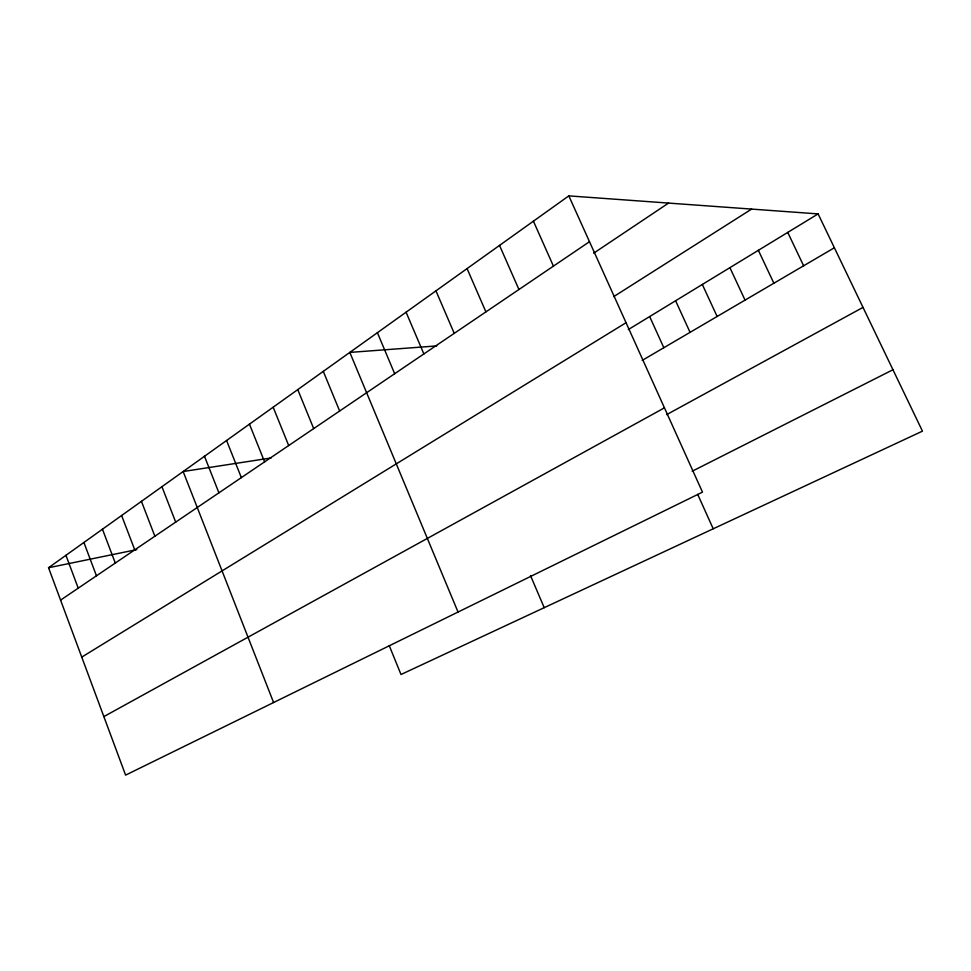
<?xml version="1.0" encoding="UTF-8"?>
<svg xmlns="http://www.w3.org/2000/svg" width="971" height="971" viewBox="0 0 971 971"><rect width="100%" height="100%" fill="white"/><g stroke="black" fill="none" stroke-linecap="round" stroke-linejoin="round"><path stroke-width="1.46" d="M568.824 195.875L702.482 492.139L125.599 775.125L48.55 567.744L568.824 195.875L818.116 213.899L922.45 431.148L400.999 674.505L389.286 645.727M60.578 600.127L589.494 241.694M593.645 253.2L668.558 203.085M613.684 296.641L751.615 209.093M81.746 657.112L626.04 322.712M628.286 329.594L818.116 213.899M642.183 360.411L834.38 247.763M103.848 716.598L664.443 407.844M666.64 414.641L863.013 307.394M692.177 471.238L892.956 369.745M48.55 567.744L136.802 549.61M271.14 457.948L183.167 471.53L273.591 702.519M436.768 345.919L349.827 352.412L458.033 612.046M787.748 232.397L803.624 265.787M758.363 250.312L773.863 283.229M729.901 267.656L745.048 300.124M702.324 284.467L717.132 316.485M675.598 300.755L690.065 332.349M649.672 316.558L663.824 347.727M697.688 494.348L713.212 528.794M533.419 221.182L553.434 266.127M499.531 245.408L518.939 289.504M467.075 268.603L485.901 311.897M435.955 290.851L454.234 333.356M530.518 575.597L544.209 607.676M406.084 312.201L423.854 353.942M377.403 332.701L394.675 373.726M323.294 371.371L339.656 411M297.769 389.626L313.694 428.599M273.167 407.201L288.69 445.543M249.45 424.157L264.598 461.868M226.571 440.506L241.354 477.623M204.493 456.285L218.912 492.831M161.939 486.702L175.69 522.119M141.438 501.352L154.875 536.235M121.618 515.516L134.751 549.865M102.453 529.219L115.294 563.059M83.907 542.473L96.457 575.815M65.943 555.315L78.238 588.171"/></g></svg>
